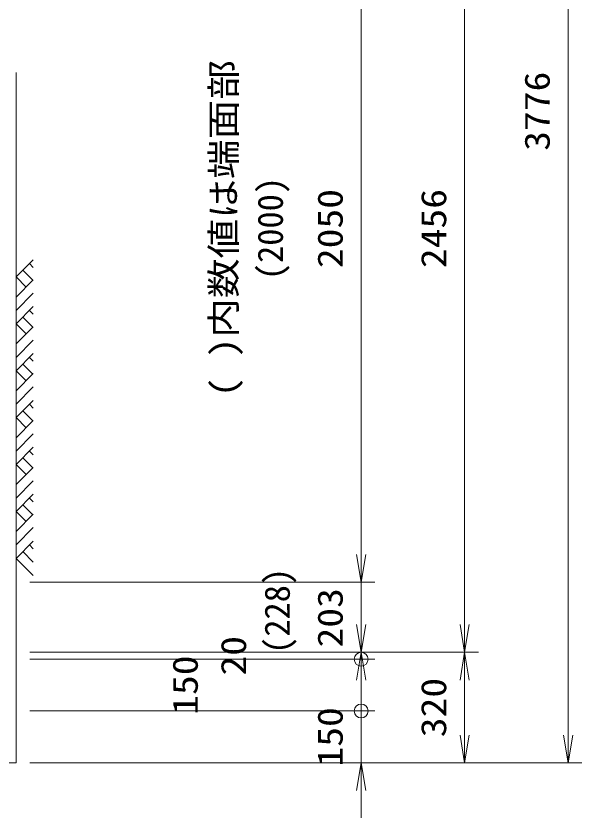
# Model space of a CAD drawing. Units: millimetres at full size. Extents: x 37600 to 71200, y -138800 to -115040.
# Drawn here: x 58558 to 60198, y -135373 to -133049 of the extents above; entities that cross this region are included whole.
import ezdxf
from ezdxf.enums import TextEntityAlignment as Align

# ---------------------------------------------------------------- set-up
doc = ezdxf.new("R2010")
doc.units = ezdxf.units.MM
doc.header["$LTSCALE"] = 80.0044
for name, color, linetype, lineweight in [('0_2', 4, 'Continuous', 13), ('寸法', 6, 'Continuous', 13), ('ﾊｯﾁﾝｸﾞ', 4, 'Continuous', 9)]:
    doc.layers.add(name, color=color, linetype=linetype, lineweight=lineweight)
doc.styles.add('ＭＳ ゴシック', font='')
doc.styles.get('ＭＳ ゴシック').set_extended_font_data('MS Gothic')

# ---------------------------------------------------------------- blocks, each defined once
blk = doc.blocks.new('open_arrow')
at = {"color": 0, "linetype": 'Continuous', "lineweight": -2}
blk.add_lwpolyline([(7.5, 1.25), (0, 0), (7.5, -1.25)], dxfattribs=at)
blk = doc.blocks.new('dimension_origin')
at = {"color": 0, "linetype": 'Continuous', "lineweight": -2}
blk.add_circle((0, 0), 1.25, dxfattribs=at)

msp = doc.modelspace()

# ---------------------------------------------------------------- linework, layer by layer
at = {"layer": '0_2'}
msp.add_lwpolyline([(58105, -135213), (58558, -135213), (58558, -133213)], dxfattribs=at)
at = {"layer": '寸法'}
for p, q in [((60158, -131437), (60158, -135213)), ((59858, -132437), (59858, -134893)), ((59558, -132640), (59558, -134690)), ((59558, -134530), (59558, -135053)), ((58598, -134690), (59598, -134690)), ((58598, -134690), (59598, -134690)), ((59558, -134993), (59558, -134733)), ((58598, -134893), (59898, -134893)), ((58598, -134893), (59598, -134893)), ((58598, -134893), (59898, -134893)), ((58598, -134893), (59598, -134893)), ((59858, -134893), (59858, -135213)), ((58598, -134913), (59598, -134913)), ((58598, -134913), (59598, -134913)), ((59558, -134913), (59558, -135063)), ((59558, -134983), (59558, -135373)), ((58598, -135063), (59598, -135063)), ((58598, -135063), (59598, -135063)), ((58598, -135213), (60198, -135213)), ((58598, -135213), (59898, -135213)), ((58598, -135213), (59598, -135213))]:
    msp.add_line(p, q, dxfattribs=at)
at = {"layer": 'ﾊｯﾁﾝｸﾞ'}
for p, q in [((58558, -133805.35), (58608, -133755.35)), ((58608, -133777.57), (58596.89, -133766.46)), ((58587.05, -133834.41), (58558, -133805.35)), ((58606.5, -133814.96), (58577.44, -133785.91)), ((58558, -133863.46), (58608, -133813.46)), ((58558, -133902.35), (58608, -133852.35)), ((58558, -133941.24), (58608, -133891.24)), ((58606.5, -133950.84), (58577.44, -133921.79)), ((58608, -133913.46), (58596.89, -133902.35)), ((58587.05, -133970.29), (58558, -133941.24)), ((58558, -133999.34), (58608, -133949.34)), ((58558, -134038.23), (58608, -133988.23)), ((58558, -134077.12), (58608, -134027.12)), ((58608, -134049.34), (58596.89, -134038.23)), ((58606.5, -134086.72), (58577.44, -134057.67)), ((58587.05, -134106.17), (58558, -134077.12)), ((58558, -134135.22), (58608, -134085.22)), ((58558, -134174.11), (58608, -134124.11)), ((58558, -134213), (58608, -134163)), ((58608, -134185.22), (58596.89, -134174.11)), ((58606.5, -134222.61), (58577.44, -134193.56)), ((58587.05, -134242.05), (58558, -134213)), ((58558, -134271.1), (58608, -134221.1)), ((58558, -134309.99), (58608, -134259.99)), ((58558, -134348.88), (58608, -134298.88)), ((58608, -134321.1), (58596.89, -134309.99)), ((58606.5, -134358.49), (58577.44, -134329.44)), ((58587.05, -134377.93), (58558, -134348.88)), ((58558, -134406.98), (58608, -134356.98)), ((58558, -134445.87), (58608, -134395.87)), ((58558, -134484.76), (58608, -134434.76)), ((58608, -134456.98), (58596.89, -134445.87)), ((58606.5, -134494.37), (58577.44, -134465.32)), ((58587.05, -134513.82), (58558, -134484.76)), ((58558, -134542.87), (58608, -134492.87)), ((58558, -134581.76), (58608, -134531.76)), ((58558, -134620.65), (58608, -134570.65)), ((58608, -134592.87), (58596.89, -134581.76)), ((58608, -134631.76), (58577.44, -134601.2)), ((58608, -134670.65), (58558, -134620.65))]:
    msp.add_line(p, q, dxfattribs=at)

# ---------------------------------------------------------------- block references
at = {"layer": '寸法'}
for name, p, xscale, yscale, rotation in [('open_arrow', (59558, -134690), 10.7, 10.7, 90), ('open_arrow', (59558, -134690), 10.7, 10.7, 90), ('open_arrow', (59558, -134893), 10.7, 10.7, 90), ('open_arrow', (59858, -134893), 10.7, 10.7, 90), ('dimension_origin', (59558, -134913), 16, 16, 270), ('dimension_origin', (59558, -134913), 16, 16, 270), ('open_arrow', (59558, -134893), 10.7, 10.7, 270), ('open_arrow', (59858, -134893), 10.7, 10.7, 270), ('dimension_origin', (59558, -135063), 16, 16, 90), ('dimension_origin', (59558, -135063), 16, 16, 90), ('open_arrow', (59858, -135213), 10.7, 10.7, 90), ('open_arrow', (60158, -135213), 10.7, 10.7, 90), ('open_arrow', (59558, -135213), 10.7, 10.7, 270)]:
    msp.add_blockref(name, p, dxfattribs=dict(at, xscale=xscale, yscale=yscale, rotation=rotation))

# ---------------------------------------------------------------- texts
at = {"layer": '寸法', "color": 3, "style": 'ＭＳ ゴシック', "width": 1.15}
msp.add_text('( )内数値は端面部', height=73.31, rotation=90, dxfattribs=at).set_placement((59218, -133665), align=Align.BOTTOM_CENTER)
at = {"layer": '寸法', "style": 'ＭＳ ゴシック', "width": 1.15}
for s, p in [('3776', (60068, -133325)), ('2050', (59468, -133665)), ('2456', (59768, -133665)), ('203', (59468, -134793)), ('20', (59188, -134903)), ('150', (59048, -134988)), ('320', (59768, -135053)), ('150', (59468, -135138))]:
    msp.add_text(s, height=73.31, rotation=90, dxfattribs=at).set_placement(p, align=Align.MIDDLE_CENTER)
at = {"layer": '寸法', "color": 3, "style": 'ＭＳ ゴシック'}
for s, p in [('(2000)', (59258, -133665)), ('(228)', (59278, -134773))]:
    msp.add_text(s, height=73.31, rotation=90, dxfattribs=at).set_placement(p, align=Align.TOP_CENTER)

doc.saveas('drawing.dxf')
